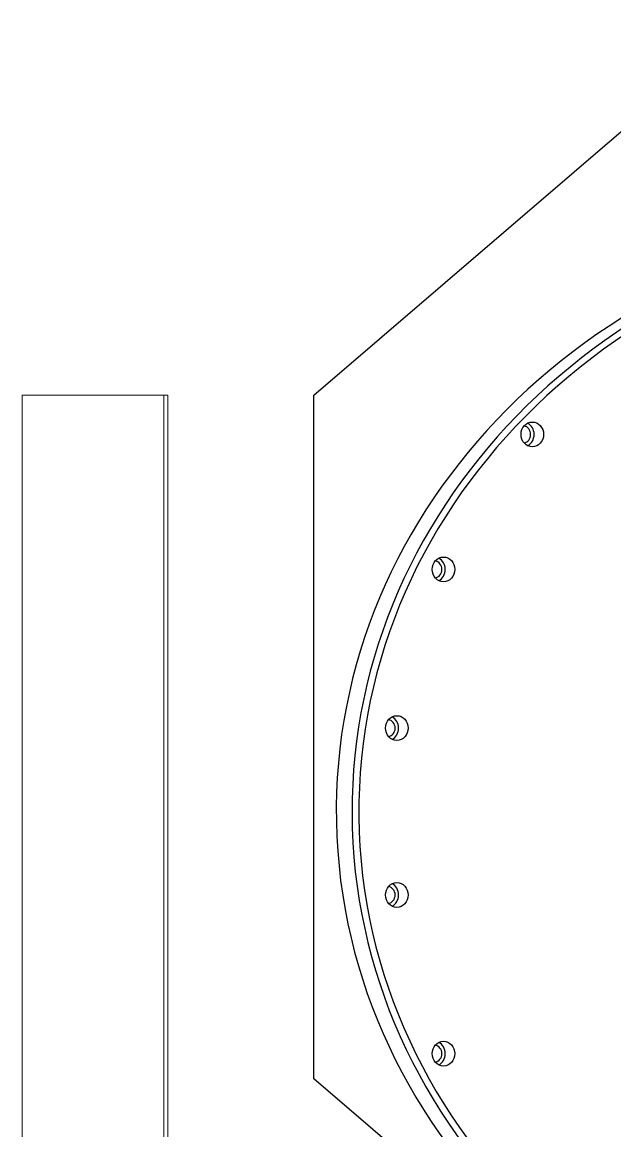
# Model space of a CAD drawing. Header units: millimetres. Extents: x -4172 to 126100, y -2 to 142133.
# Drawn here: x 99576 to 100053, y 43461 to 44353 of the extents above; entities that cross this region are included whole.
import ezdxf

# ---------------------------------------------------------------- set-up
doc = ezdxf.new("R2010")
doc.units = ezdxf.units.MM
doc.header["$LTSCALE"] = 100
doc.layers.add('P_Cable Ducts (CD)', color=30, linetype='Continuous', lineweight=18, true_color=0xff7f00)
doc.layers.add('Visible', color=7, linetype='Continuous', lineweight=25)

msp = doc.modelspace()

# ---------------------------------------------------------------- linework, layer by layer
at = {"layer": 'P_Cable Ducts (CD)'}
for p, q in [((99575.83, 44052.58), (99575.83, 43017.58)), ((99575.83, 44052.58), (99689.95, 44052.58)), ((99689.95, 44052.58), (99689.95, 43017.58)), ((99689.95, 44052.58), (99692.98, 44052.58)), ((99692.98, 44052.58), (99692.98, 43017.58))]:
    msp.add_line(p, q, dxfattribs=at)
at = {"layer": 'Visible'}
for p, q in [((99810.64, 44052.58), (100160.64, 44352.58)), ((99810.64, 43502.58), (99810.64, 44052.58)), ((100160.64, 43202.58), (99810.64, 43502.58))]:
    msp.add_line(p, q, dxfattribs=at)
for centre, major_axis, ratio, start_param, end_param in [((100360.97, 43717.58), (532.27, 0), 0.906502, 1.698412, 4.716541), ((100372.63, 43717.58), (531.28, 0), 0.906308, 1.669607, 7.667492), ((100372.63, 43717.58), (525.76, 0), 0.906308, 1.622486, 7.735357), ((99978.88, 44020.93), (0, -6.92), 0.906308, 0.158278, 2.983315), ((99978.88, 44020.93), (0, 10), 0.906308, 3.574682, 5.850096), ((99907.38, 43912.34), (0, -6.92), 0.906308, 0.158278, 2.983315), ((99907.38, 43912.34), (0, 10), 0.906308, 3.574682, 5.850096), ((99869.79, 43784.69), (0, -6.92), 0.906308, 0.158278, 2.983315), ((99869.79, 43784.69), (0, 10), 0.906308, 3.574682, 5.850096), ((99869.79, 43650.47), (0, -6.92), 0.906308, 0.158278, 2.983315), ((99869.79, 43650.47), (0, 10), 0.906308, 3.574682, 5.850096), ((99907.38, 43522.82), (0, 10), 0.906308, 3.574682, 5.850096), ((99907.38, 43522.82), (0, -6.92), 0.906308, 0.158278, 2.983315)]:
    msp.add_ellipse(centre, major_axis=major_axis, ratio=ratio, start_param=start_param, end_param=end_param, dxfattribs=at)
for centre, major_axis in [((99986.49, 44020.93), (0, 10)), ((99914.99, 43912.34), (0, 10)), ((99877.4, 43784.69), (0, -10)), ((99877.4, 43650.47), (0, -10)), ((99914.99, 43522.82), (0, -10))]:
    msp.add_ellipse(centre, major_axis=major_axis, ratio=0.906308, dxfattribs=at)

doc.saveas('drawing.dxf')
